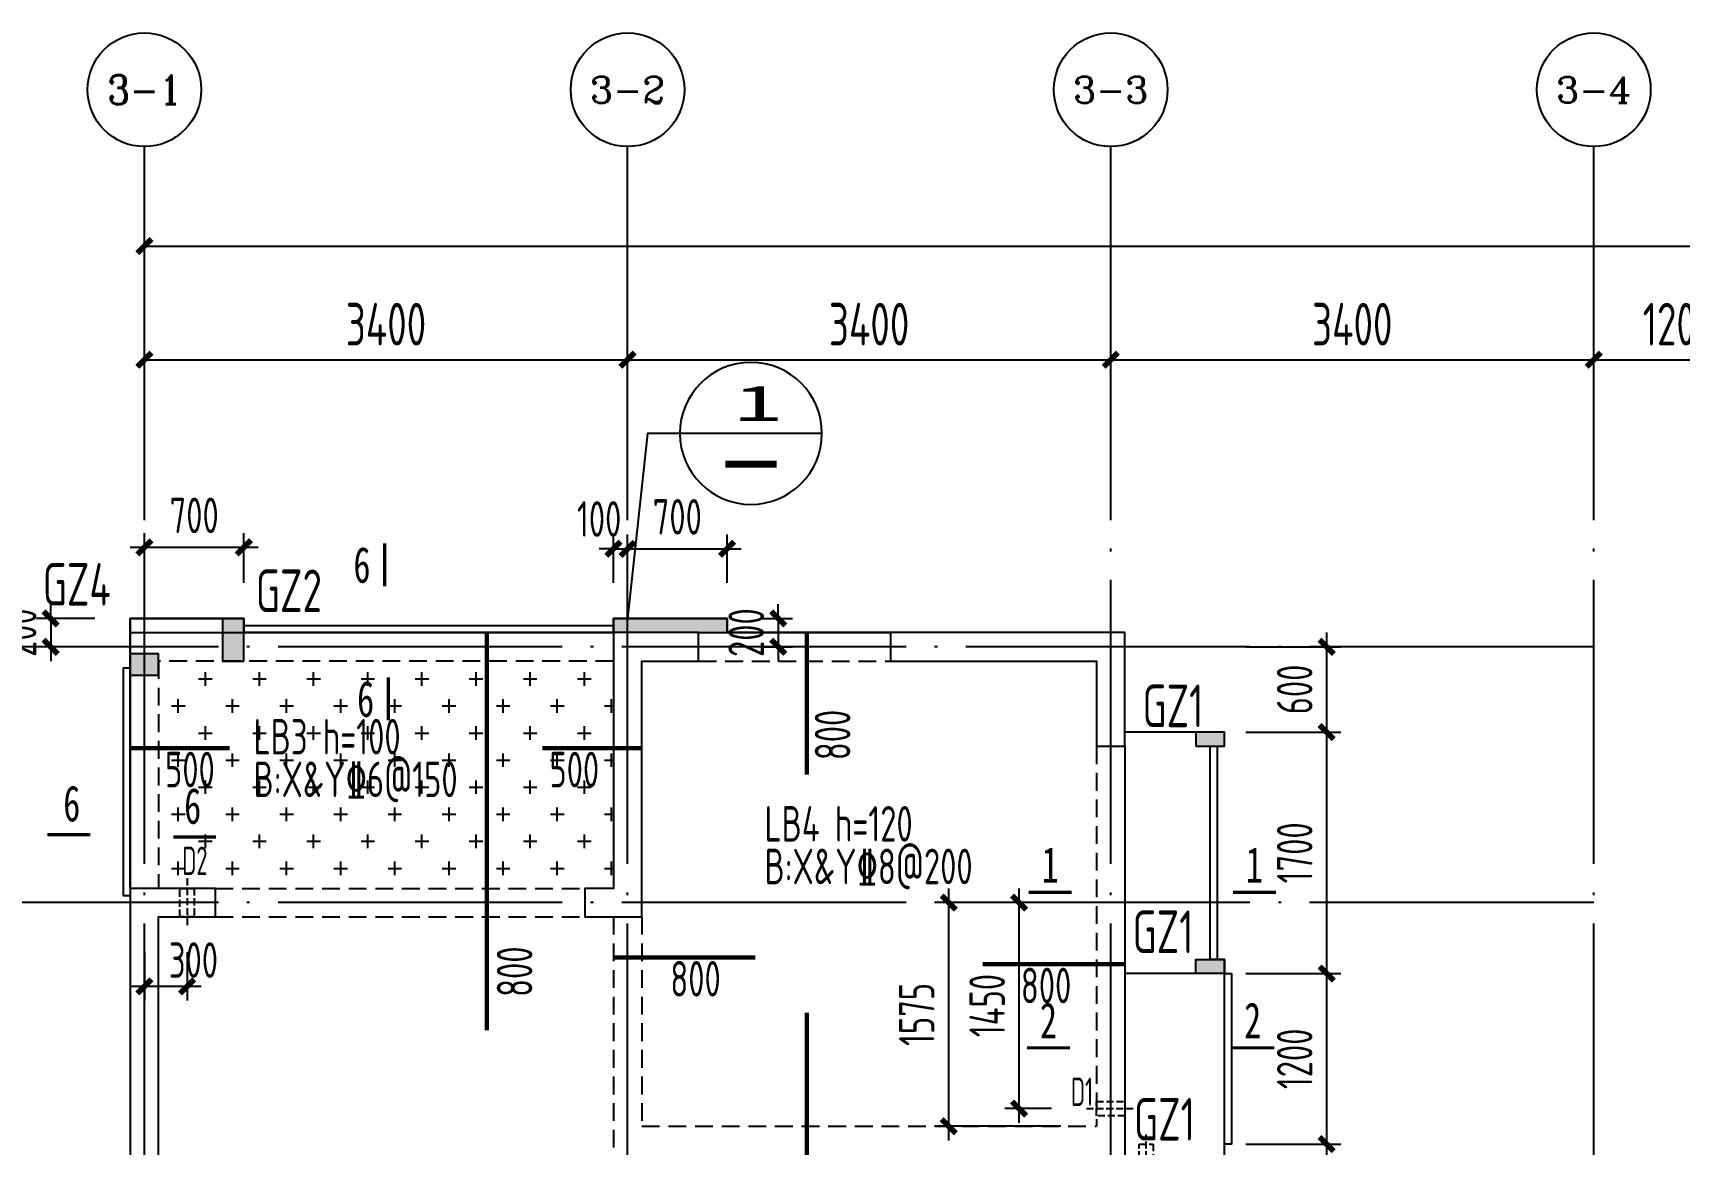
# Model space of a CAD drawing. Extents: x -173820 to 521180, y -715739 to 158231.
# Drawn here: x -6455 to 5130, y 86010 to 93831 of the extents above; entities that cross this region are included whole.
import ezdxf
from ezdxf.enums import TextEntityAlignment as Align

# ---------------------------------------------------------------- set-up
doc = ezdxf.new("R2010")
doc.units = 0
doc.header["$LTSCALE"] = 1000
for name, pattern in [('CONTINOUS', [0]), ('DASH', [0.35, 0.25, -0.1]), ('DOTE', [2.42, 2, -0.2, 0.02, -0.2]), ('HIDDEN2', [0.1875, 0.125, -0.0625])]:
    doc.linetypes.add(name, pattern=pattern)
for name, color, linetype in [('A-外装饰线脚', 7, 'Continuous'), ('A-线脚看线', 9, 'Continuous'), ('A-设备穿墙洞', 161, 'Continuous'), ('AXIS', 1, 'DOTE'), ('AXIS_TEXT', 7, 'Continuous'), ('DIM', 3, 'Continuous'), ('DIM1', 3, 'Continuous'), ('填充', 8, 'Continuous'), ('墙', 6, 'Continuous'), ('挑板', 3, 'Continuous'), ('板筋', 6, 'Continuous'), ('柱', 2, 'Continuous'), ('梁', 4, 'HIDDEN2'), ('模板线', 3, 'Continuous'), ('详图索引', 3, 'Continuous'), ('钢筋_文字', 7, 'Continuous'), ('钢筋长度标注', 7, 'Continuous')]:
    doc.layers.add(name, color=color, linetype=linetype)
doc.styles.add('_TCH_AXIS', font='COMPLEX', dxfattribs={"bigfont": 'GBCBIG'})
doc.styles.add('COMPLEX', font='COMPLEX')
doc.styles.add('TSSD_BOLD', font='tssdeng2.shx', dxfattribs={"width": 0.7, "height": 250, "bigfont": 'CHINA.shx'})
doc.styles.add('TSSD_Dimension', font='tssdeng.shx', dxfattribs={"width": 0.7, "bigfont": 'Hztxt.shx'})
doc.styles.add('zzt', font='tssdeng.shx', dxfattribs={"width": 0.7, "height": 300, "bigfont": 'tssdchn.shx'})
doc.styles.add('钢筋', font='tssdeng.shx', dxfattribs={"width": 0.7, "height": 250, "bigfont": 'tssdchn.shx'})
doc.styles.add('钢筋长度', font='tssdeng.shx', dxfattribs={"width": 0.7, "height": 300, "bigfont": 'tssdchn.shx'})
doc.styles.add('黑体', font='simhei.ttf', dxfattribs={"width": 0.8})
doc.dimstyles.new('DIM_1_100', dxfattribs={"dimtxt": 300, "dimasz": 100, "dimexe": 200, "dimexo": 50, "dimgap": 100, "dimtad": 1, "dimdec": 0, "dimzin": 0, "dimdsep": 46, "dimtxsty": 'zzt', "dimblk": 'ARCHTICK', "dimcen": 0, "dimclrt": 7, "dimadec": 0, "dimazin": 0, "dimtfac": 1, "dimtdec": 0, "dimtix": 1, "dimtmove": 2, "dimatfit": 0, "dimldrblk": 'ARCHTICK', "dimfxl": 0, "dimtolj": 1, "dimarcsym": 0})
doc.dimstyles.new('TSSD_100_100', dxfattribs={"dimtxt": 250, "dimasz": 100, "dimexe": 100, "dimexo": 250, "dimgap": 100, "dimtad": 1, "dimdec": 0, "dimzin": 0, "dimdsep": 46, "dimtxsty": 'TSSD_Dimension', "dimblk": 'ARCHTICK', "dimcen": 0, "dimdle": 100, "dimclrd": 3, "dimclre": 3, "dimclrt": 7, "dimadec": 0, "dimazin": 0, "dimtfac": 1, "dimtdec": 0, "dimtix": 1, "dimtmove": 2, "dimatfit": 3, "dimfxl": 0, "dimtolj": 1, "dimtzin": 0, "dimarcsym": 0})

# ---------------------------------------------------------------- blocks, each defined once
blk = doc.blocks.new('_ArchTick')
at = {"color": 4, "linetype": 'ByBlock', "const_width": 0.4}
blk.add_lwpolyline([(-0.5, -0.5), (0.5, 0.5)], dxfattribs=at)
blk = doc.blocks.new('*D1255')
at = {"layer": 'Defpoints', "color": 0}
for p in [(-10, 87710), (1030, 87710), (1030, 86135)]:
    blk.add_point(p, dxfattribs=at)
at = {"layer": 'DIM', "color": 3, "lineweight": -2}
for p, q in [((780, 87710), (-110, 87710)), ((-10, 86035), (-10, 87810)), ((780, 86135), (-110, 86135))]:
    blk.add_line(p, q, dxfattribs=at)
at = {"layer": 'DIM', "color": 3, "lineweight": -2, "xscale": 100, "yscale": 100, "zscale": 100}
for p, rotation in [((-10, 87710), 90), ((-10, 86135), 270)]:
    blk.add_blockref('_ArchTick', p, dxfattribs=dict(at, rotation=rotation))
at = {"layer": 'DIM', "color": 7, "insert": (-235, 86922.5), "char_height": 250, "attachment_point": 5, "rotation": 90, "style": 'TSSD_Dimension'}
blk.add_mtext('\\A1;1575', dxfattribs=at)
blk = doc.blocks.new('*D1219')
at = {"layer": 'Defpoints', "color": 0}
for p in [(-5670, 90210), (-5670, 89710), (-4970, 89710)]:
    blk.add_point(p, dxfattribs=at)
at = {"layer": 'DIM', "color": 3, "lineweight": -2}
for p, q in [((-5670, 89960), (-5670, 90310)), ((-4970, 89960), (-4970, 90310)), ((-4870, 90210), (-5770, 90210))]:
    blk.add_line(p, q, dxfattribs=at)
at = {"layer": 'DIM', "color": 3, "lineweight": -2, "xscale": 100, "yscale": 100, "zscale": 100, "rotation": 180}
blk.add_blockref('_ArchTick', (-5670, 90210), dxfattribs=at)
at = {"layer": 'DIM', "color": 3, "lineweight": -2, "xscale": 100, "yscale": 100, "zscale": 100}
blk.add_blockref('_ArchTick', (-4970, 90210), dxfattribs=at)
at = {"layer": 'DIM', "color": 7, "insert": (-5320, 90435), "char_height": 250, "attachment_point": 5, "style": 'TSSD_Dimension'}
blk.add_mtext('\\A1;700', dxfattribs=at)
blk = doc.blocks.new('*D1202')
at = {"layer": 'Defpoints', "color": 0}
for p in [(1830, 86010), (2650, 86010), (1830, 84310)]:
    blk.add_point(p, dxfattribs=at)
at = {"layer": 'DIM', "color": 3, "lineweight": -2}
for p, q in [((2650, 84210), (2650, 86110)), ((2080, 86010), (2750, 86010)), ((2080, 84310), (2750, 84310))]:
    blk.add_line(p, q, dxfattribs=at)
at = {"layer": 'DIM', "color": 3, "lineweight": -2, "xscale": 100, "yscale": 100, "zscale": 100}
for p, rotation in [((2650, 86010), 90), ((2650, 84310), 270)]:
    blk.add_blockref('_ArchTick', p, dxfattribs=dict(at, rotation=rotation))
at = {"layer": 'DIM', "color": 7, "insert": (2425, 85160), "char_height": 250, "attachment_point": 5, "rotation": 90, "style": 'TSSD_Dimension'}
blk.add_mtext('\\A1;1700', dxfattribs=at)
blk = doc.blocks.new('*D1201')
at = {"layer": 'Defpoints', "color": 0}
for p in [(1830, 89510), (2650, 89510), (1830, 88910)]:
    blk.add_point(p, dxfattribs=at)
at = {"layer": 'DIM', "color": 3, "lineweight": -2}
for p, q in [((2650, 88810), (2650, 89610)), ((2080, 89510), (2750, 89510)), ((2080, 88910), (2750, 88910))]:
    blk.add_line(p, q, dxfattribs=at)
at = {"layer": 'DIM', "color": 3, "lineweight": -2, "xscale": 100, "yscale": 100, "zscale": 100}
for p, rotation in [((2650, 89510), 90), ((2650, 88910), 270)]:
    blk.add_blockref('_ArchTick', p, dxfattribs=dict(at, rotation=rotation))
at = {"layer": 'DIM', "color": 7, "insert": (2425, 89210), "char_height": 250, "attachment_point": 5, "rotation": 90, "style": 'TSSD_Dimension'}
blk.add_mtext('\\A1;600', dxfattribs=at)
blk = doc.blocks.new('*D1200')
at = {"layer": 'Defpoints', "color": 0}
for p in [(-2270, 90200), (-2370, 89710), (-2270, 89710)]:
    blk.add_point(p, dxfattribs=at)
at = {"layer": 'DIM', "color": 3, "lineweight": -2}
for p, q in [((-2370, 89960), (-2370, 90300)), ((-2270, 89960), (-2270, 90300)), ((-2370, 90200), (-2470, 90200)), ((-2370, 90200), (-2270, 90200)), ((-2270, 90200), (-2170, 90200))]:
    blk.add_line(p, q, dxfattribs=at)
at = {"layer": 'DIM', "color": 3, "lineweight": -2, "xscale": 100, "yscale": 100, "zscale": 100}
blk.add_blockref('_ArchTick', (-2370, 90200), dxfattribs=at)
at = {"layer": 'DIM', "color": 3, "lineweight": -2, "xscale": 100, "yscale": 100, "zscale": 100, "rotation": 180}
blk.add_blockref('_ArchTick', (-2270, 90200), dxfattribs=at)
at = {"layer": 'DIM', "color": 7, "insert": (-2470, 90410), "char_height": 250, "attachment_point": 5, "style": 'TSSD_Dimension'}
blk.add_mtext('\\A1;100', dxfattribs=at)
blk = doc.blocks.new('*D1199')
at = {"layer": 'Defpoints', "color": 0}
for p in [(-1570, 90200), (-2270, 89710), (-1570, 89710)]:
    blk.add_point(p, dxfattribs=at)
at = {"layer": 'DIM', "color": 3, "lineweight": -2}
for p, q in [((-2270, 89960), (-2270, 90300)), ((-1570, 89960), (-1570, 90300)), ((-2370, 90200), (-1470, 90200))]:
    blk.add_line(p, q, dxfattribs=at)
at = {"layer": 'DIM', "color": 3, "lineweight": -2, "xscale": 100, "yscale": 100, "zscale": 100, "rotation": 180}
blk.add_blockref('_ArchTick', (-2270, 90200), dxfattribs=at)
at = {"layer": 'DIM', "color": 3, "lineweight": -2, "xscale": 100, "yscale": 100, "zscale": 100}
blk.add_blockref('_ArchTick', (-1570, 90200), dxfattribs=at)
at = {"layer": 'DIM', "color": 7, "insert": (-1920, 90425), "char_height": 250, "attachment_point": 5, "style": 'TSSD_Dimension'}
blk.add_mtext('\\A1;700', dxfattribs=at)
blk = doc.blocks.new('*D1198')
at = {"layer": 'Defpoints', "color": 0}
for p in [(-1570, 89710), (-1570, 89510), (-1210, 89510)]:
    blk.add_point(p, dxfattribs=at)
at = {"layer": 'DIM', "color": 3, "lineweight": -2}
for p, q in [((-1210, 89710), (-1210, 89810)), ((-1320, 89710), (-1110, 89710)), ((-1210, 89710), (-1210, 89510)), ((-1320, 89510), (-1110, 89510)), ((-1210, 89510), (-1210, 89410))]:
    blk.add_line(p, q, dxfattribs=at)
at = {"layer": 'DIM', "color": 3, "lineweight": -2, "xscale": 100, "yscale": 100, "zscale": 100}
for p, rotation in [((-1210, 89710), 270), ((-1210, 89510), 90)]:
    blk.add_blockref('_ArchTick', p, dxfattribs=dict(at, rotation=rotation))
at = {"layer": 'DIM', "color": 7, "insert": (-1435, 89610), "char_height": 250, "attachment_point": 5, "rotation": 90, "style": 'TSSD_Dimension'}
blk.add_mtext('\\A1;200', dxfattribs=at)
blk = doc.blocks.new('*D1197')
at = {"layer": 'Defpoints', "color": 0}
for p in [(-5770, 89710), (-6330, 89510), (-5770, 89510)]:
    blk.add_point(p, dxfattribs=at)
at = {"layer": 'DIM', "color": 3, "lineweight": -2}
for p, q in [((-6330, 89710), (-6330, 89810)), ((-6020, 89710), (-6430, 89710)), ((-6330, 89710), (-6330, 89510)), ((-6020, 89510), (-6430, 89510)), ((-6330, 89510), (-6330, 89410))]:
    blk.add_line(p, q, dxfattribs=at)
at = {"layer": 'DIM', "color": 3, "lineweight": -2, "xscale": 100, "yscale": 100, "zscale": 100}
for p, rotation in [((-6330, 89710), 270), ((-6330, 89510), 90)]:
    blk.add_blockref('_ArchTick', p, dxfattribs=dict(at, rotation=rotation))
at = {"layer": 'DIM', "color": 7, "insert": (-6555, 89610), "char_height": 250, "attachment_point": 5, "rotation": 90, "style": 'TSSD_Dimension'}
blk.add_mtext('\\A1;200', dxfattribs=at)
blk = doc.blocks.new('$144147')
at = {"layer": '模板线', "color": 4, "const_width": 22.7}
for points in [[(223, 1246), (223, 944)], [(248, 302), (248, 0)]]:
    blk.add_lwpolyline(points, dxfattribs=at)
at = {"layer": '模板线', "color": 0, "style": '黑体', "width": 0.7}
for p in [(63, 1095), (89, 151)]:
    blk.add_text('6', height=252, dxfattribs=at).set_placement(p, align=Align.MIDDLE_CENTER)
blk = doc.blocks.new('$1687588')
at = {"layer": '模板线', "color": 4, "const_width": 22.7}
for points in [[(0, 17), (302, 17)], [(886, 0), (1188, 0)]]:
    blk.add_lwpolyline(points, dxfattribs=at)
at = {"layer": '模板线', "color": 0, "style": '黑体', "width": 0.7}
for p in [(172, 237), (1023, 220)]:
    blk.add_text('6', height=252, dxfattribs=at).set_placement(p, align=Align.MIDDLE_CENTER)
blk = doc.blocks.new('$1605056')
at = {"layer": '模板线', "color": 4, "const_width": 22.7}
for points in [[(0, 0), (302, 0)], [(1438, 0), (1740, 0)]]:
    blk.add_lwpolyline(points, dxfattribs=at)
at = {"layer": '模板线', "color": 0, "style": '黑体', "width": 0.7}
for p in [(151, 193), (1588, 193)]:
    blk.add_text('1', height=252, dxfattribs=at).set_placement(p, align=Align.MIDDLE_CENTER)
blk = doc.blocks.new('$1324012')
at = {"layer": '模板线', "color": 4, "const_width": 22.7}
for points in [[(0, 0), (302, 0)], [(1438, 0), (1740, 0)]]:
    blk.add_lwpolyline(points, dxfattribs=at)
at = {"layer": '模板线', "color": 0, "style": '黑体', "width": 0.7}
for p in [(151, 193), (1588, 193)]:
    blk.add_text('2', height=252, dxfattribs=at).set_placement(p, align=Align.MIDDLE_CENTER)
blk = doc.blocks.new('*D1024')
at = {"layer": 'Defpoints', "color": 0}
for p in [(1830, 88910), (2650, 88910), (1830, 87210)]:
    blk.add_point(p, dxfattribs=at)
at = {"layer": 'DIM', "color": 3, "lineweight": -2}
for p, q in [((2650, 87110), (2650, 89010)), ((2080, 88910), (2750, 88910)), ((2080, 87210), (2750, 87210))]:
    blk.add_line(p, q, dxfattribs=at)
at = {"layer": 'DIM', "color": 3, "lineweight": -2, "xscale": 100, "yscale": 100, "zscale": 100}
for p, rotation in [((2650, 88910), 90), ((2650, 87210), 270)]:
    blk.add_blockref('_ArchTick', p, dxfattribs=dict(at, rotation=rotation))
at = {"layer": 'DIM', "color": 7, "insert": (2425, 88060), "char_height": 250, "attachment_point": 5, "rotation": 90, "style": 'TSSD_Dimension'}
blk.add_mtext('\\A1;1700', dxfattribs=at)
blk = doc.blocks.new('*D1023')
at = {"layer": 'Defpoints', "color": 0}
for p in [(1830, 87210), (2650, 87210), (1830, 86010)]:
    blk.add_point(p, dxfattribs=at)
at = {"layer": 'DIM', "color": 3, "lineweight": -2}
for p, q in [((2650, 85910), (2650, 87310)), ((2080, 87210), (2750, 87210)), ((2080, 86010), (2750, 86010))]:
    blk.add_line(p, q, dxfattribs=at)
at = {"layer": 'DIM', "color": 3, "lineweight": -2, "xscale": 100, "yscale": 100, "zscale": 100}
for p, rotation in [((2650, 87210), 90), ((2650, 86010), 270)]:
    blk.add_blockref('_ArchTick', p, dxfattribs=dict(at, rotation=rotation))
at = {"layer": 'DIM', "color": 7, "insert": (2425, 86610), "char_height": 250, "attachment_point": 5, "rotation": 90, "style": 'TSSD_Dimension'}
blk.add_mtext('\\A1;1200', dxfattribs=at)
blk = doc.blocks.new('详图索引1')
at = {"color": 3, "const_width": 50}
blk.add_lwpolyline([(319, -216), (681, -216)], dxfattribs=at)
at = {"layer": '详图索引', "color": 3}
blk.add_line((0, 0), (1000, 0), dxfattribs=at)
blk.add_circle((500, 0), 500, dxfattribs=at)
at = {"layer": '详图索引', "color": 3, "style": '黑体', "width": 2}
blk.add_attdef('1', text='', height=250, dxfattribs=at).set_placement((468, 213), align=Align.MIDDLE_CENTER)
blk = doc.blocks.new('*D411')
at = {"layer": 'Defpoints', "color": 0}
for p in [(3400, 22821), (0, 21871), (3400, 21871)]:
    blk.add_point(p, dxfattribs=at)
at = {"layer": 'DIM1', "color": 0, "lineweight": -2}
for p, q in [((0, 21921), (0, 23021)), ((3400, 21921), (3400, 23021)), ((0, 22821), (3400, 22821))]:
    blk.add_line(p, q, dxfattribs=at)
at = {"layer": 'DIM1', "color": 0, "lineweight": -2, "xscale": 100, "yscale": 100, "zscale": 100, "rotation": 180}
blk.add_blockref('_ArchTick', (0, 22821), dxfattribs=at)
at = {"layer": 'DIM1', "color": 0, "lineweight": -2, "xscale": 100, "yscale": 100, "zscale": 100}
blk.add_blockref('_ArchTick', (3400, 22821), dxfattribs=at)
at = {"layer": 'DIM1', "color": 7, "insert": (1700, 23071), "char_height": 300, "attachment_point": 5, "style": 'zzt'}
blk.add_mtext('\\A1;3400', dxfattribs=at)
blk = doc.blocks.new('*D412')
at = {"layer": 'Defpoints', "color": 0}
for p in [(6800, 22821), (3400, 21871), (6800, 21871)]:
    blk.add_point(p, dxfattribs=at)
at = {"layer": 'DIM1', "color": 0, "lineweight": -2}
for p, q in [((3400, 21921), (3400, 23021)), ((6800, 21921), (6800, 23021)), ((3400, 22821), (6800, 22821))]:
    blk.add_line(p, q, dxfattribs=at)
at = {"layer": 'DIM1', "color": 0, "lineweight": -2, "xscale": 100, "yscale": 100, "zscale": 100, "rotation": 180}
blk.add_blockref('_ArchTick', (3400, 22821), dxfattribs=at)
at = {"layer": 'DIM1', "color": 0, "lineweight": -2, "xscale": 100, "yscale": 100, "zscale": 100}
blk.add_blockref('_ArchTick', (6800, 22821), dxfattribs=at)
at = {"layer": 'DIM1', "color": 7, "insert": (5100, 23071), "char_height": 300, "attachment_point": 5, "style": 'zzt'}
blk.add_mtext('\\A1;3400', dxfattribs=at)
blk = doc.blocks.new('*D413')
at = {"layer": 'Defpoints', "color": 0}
for p in [(10200, 22821), (6800, 21871), (10200, 21871)]:
    blk.add_point(p, dxfattribs=at)
at = {"layer": 'DIM1', "color": 0, "lineweight": -2}
for p, q in [((6800, 21921), (6800, 23021)), ((10200, 21921), (10200, 23021)), ((6800, 22821), (10200, 22821))]:
    blk.add_line(p, q, dxfattribs=at)
at = {"layer": 'DIM1', "color": 0, "lineweight": -2, "xscale": 100, "yscale": 100, "zscale": 100, "rotation": 180}
blk.add_blockref('_ArchTick', (6800, 22821), dxfattribs=at)
at = {"layer": 'DIM1', "color": 0, "lineweight": -2, "xscale": 100, "yscale": 100, "zscale": 100}
blk.add_blockref('_ArchTick', (10200, 22821), dxfattribs=at)
at = {"layer": 'DIM1', "color": 7, "insert": (8500, 23071), "char_height": 300, "attachment_point": 5, "style": 'zzt'}
blk.add_mtext('\\A1;3400', dxfattribs=at)
blk = doc.blocks.new('*D414')
at = {"layer": 'Defpoints', "color": 0}
for p in [(11400, 22821), (10200, 21871), (11400, 21871)]:
    blk.add_point(p, dxfattribs=at)
at = {"layer": 'DIM1', "color": 0, "lineweight": -2}
for p, q in [((10200, 21921), (10200, 23021)), ((11400, 21921), (11400, 23021)), ((10200, 22821), (11400, 22821))]:
    blk.add_line(p, q, dxfattribs=at)
at = {"layer": 'DIM1', "color": 0, "lineweight": -2, "xscale": 100, "yscale": 100, "zscale": 100, "rotation": 180}
blk.add_blockref('_ArchTick', (10200, 22821), dxfattribs=at)
at = {"layer": 'DIM1', "color": 0, "lineweight": -2, "xscale": 100, "yscale": 100, "zscale": 100}
blk.add_blockref('_ArchTick', (11400, 22821), dxfattribs=at)
at = {"layer": 'DIM1', "color": 7, "insert": (10800, 23071), "char_height": 300, "attachment_point": 5, "style": 'zzt'}
blk.add_mtext('\\A1;1200', dxfattribs=at)
blk = doc.blocks.new('*D429')
at = {"layer": 'Defpoints', "color": 0}
for p in [(48000, 23621), (0, 21871), (48000, 21871)]:
    blk.add_point(p, dxfattribs=at)
at = {"layer": 'DIM1', "color": 0, "lineweight": -2}
for p, q in [((0, 21921), (0, 23821)), ((48000, 21921), (48000, 23821)), ((0, 23621), (48000, 23621))]:
    blk.add_line(p, q, dxfattribs=at)
at = {"layer": 'DIM1', "color": 0, "lineweight": -2, "xscale": 100, "yscale": 100, "zscale": 100, "rotation": 180}
blk.add_blockref('_ArchTick', (0, 23621), dxfattribs=at)
at = {"layer": 'DIM1', "color": 0, "lineweight": -2, "xscale": 100, "yscale": 100, "zscale": 100}
blk.add_blockref('_ArchTick', (48000, 23621), dxfattribs=at)
at = {"layer": 'DIM1', "color": 7, "insert": (24000, 23871), "char_height": 300, "attachment_point": 5, "style": 'zzt'}
blk.add_mtext('\\A1;48000', dxfattribs=at)
blk = doc.blocks.new('_AXISO')
at = {"color": 3}
blk.add_circle((0, 0), 0.5, dxfattribs=at)
at = {"layer": 'AXIS_TEXT', "color": 3, "style": 'COMPLEX', "width": 1.041667}
blk.add_attdef('A', text='', height=0.56, dxfattribs=at).set_placement((-0.25, -0.28), (0.25, -0.28), align=Align.FIT)
blk = doc.blocks.new('$1466424')
at = {"layer": '板筋', "const_width": 30}
for points in [[(2509, 19804), (2509, 22604)], [(4762, 21604), (4762, 22604)], [(0, 21790), (700, 21790)], [(2900, 21790), (3600, 21790)], [(3400, 20317), (4400, 20317)], [(6000, 20270), (7000, 20270)], [(4762, 18179), (4762, 19929)]]:
    blk.add_lwpolyline(points, dxfattribs=at)
at = {"layer": '钢筋_文字', "color": 7, "linetype": 'Continuous', "width": 0.7}
for s, style, p in [('LB3 h=100', 'TSSD_BOLD', (868, 21746, 0)), ('B:X&Y%%1326@150', '钢筋', (868, 21446, 0)), ('LB4 h=120', 'TSSD_BOLD', (4464, 21133, 0)), ('B:X&Y%%1328@200', '钢筋', (4464, 20833, 0))]:
    blk.add_text(s, height=250, dxfattribs=dict(at, style=style)).set_placement(p)
at = {"layer": '钢筋长度标注', "style": '钢筋长度', "width": 0.7}
for p in [(5068, 21706), (2830, 20040)]:
    blk.add_text('800', height=250, rotation=90, dxfattribs=at).set_placement(p)
for s, p in [('500', (245, 21515)), ('500', (2950, 21515)), ('800', (3801, 20042)), ('800', (6268, 19995))]:
    blk.add_text(s, height=250, dxfattribs=at).set_placement(p)
blk = doc.blocks.new('$133032')
at = {"layer": '挑板'}
for points in [[(7700, 19000), (7700, 20400), (7600, 20400), (7600, 21900), (7700, 21900), (7700, 22000), (7000, 22000), (7000, 22700), (4200, 22700), (4200, 22800), (3400, 22800), (3400, 22700), (800, 22700), (800, 22800), (0, 22800), (0, 1700)], [(7700, 20300), (7000, 20300)]]:
    blk.add_lwpolyline(points, dxfattribs=at)
blk = doc.blocks.new('$1839168')
at = {"layer": '柱'}
blk.add_hatch(color=8, dxfattribs=at).paths.add_polyline_path([(0, 200), (0, 0), (100, 0), (100, 200)])
at = {"layer": '柱', "color": 3, "elevation": 0}
blk.add_lwpolyline([(0, 200), (0, 0), (100, 0), (100, 200)], close=True, dxfattribs=at)
blk = doc.blocks.new('$1691164')
at = {"layer": '柱'}
blk.add_hatch(color=8, dxfattribs=at).paths.add_polyline_path([(0, 0), (100, 0), (100, 200), (0, 200)])
at = {"layer": '柱', "color": 3, "elevation": 0}
blk.add_lwpolyline([(100, 200), (0, 200), (0, 0), (100, 0), (100, 0), (100, 0)], close=True, dxfattribs=at)
blk = doc.blocks.new('$1981617')
at = {"layer": '柱'}
blk.add_hatch(color=8, dxfattribs=at).paths.add_polyline_path([(150, 0), (150, 300), (0, 300), (0, 0)])
at = {"layer": '柱', "color": 3, "elevation": 0}
blk.add_lwpolyline([(150, 0), (150, 300), (0, 300), (0, 0)], close=True, dxfattribs=at)
blk = doc.blocks.new('$1617331')
at = {"layer": '柱'}
blk.add_hatch(color=8, dxfattribs=at).paths.add_polyline_path([(200, 150), (0, 150), (0, 0), (200, 0)])
at = {"layer": '柱', "color": 3, "elevation": 0}
blk.add_lwpolyline([(200, 150), (0, 150), (0, 0), (200, 0)], close=True, dxfattribs=at)
blk = doc.blocks.new('$1222607')
at = {"layer": '柱'}
blk.add_blockref('$1981617', (650, 22500, 0), dxfattribs=at)
for name, p, rotation in [('$1617331', (200, 22550, 0), 180), ('$1839168', (7700, 21900, 0), 90)]:
    blk.add_blockref(name, p, dxfattribs=dict(at, rotation=rotation))
at = {"layer": '柱', "xscale": -1, "rotation": 90}
blk.add_blockref('$1691164', (7700, 20400, 0), dxfattribs=at)
blk = doc.blocks.new('$1413619')
at = {"layer": 'A-线脚看线', "color": 5, "elevation": 0}
for points in [[(850, 22700), (3450, 22700)], [(50, 22400), (0, 22400), (0, 20800), (50, 20800)], [(7700, 21850), (7700, 20350)], [(7750, 20250), (7800, 20250), (7800, 19050), (7750, 19050)]]:
    blk.add_lwpolyline(points, dxfattribs=at)
blk = doc.blocks.new('$145458')
at = {"layer": 'A-设备穿墙洞', "linetype": 'DASH', "ltscale": 0.2, "elevation": 0}
for points in [[(581, 6325), (481, 6325), (481, 6525), (581, 6525)], [(5131, 200), (5131, 50), (5331, 50), (5331, 200)]]:
    blk.add_lwpolyline(points, close=True, dxfattribs=at)
for points in [[(531, 6596), (531, 6258)], [(5035, 125), (5436, 125)]]:
    blk.add_lwpolyline(points, dxfattribs=at)
at = {"layer": 'A-设备穿墙洞', "linetype": 'DASH', "ltscale": 0.2}
for points in [[(7131, 5025), (7131, 4925), (6931, 4925), (6931, 5025)], [(7231, 4725), (7331, 4725), (7331, 4625), (7231, 4625)], [(331, 175), (331, 75), (131, 75), (131, 175)]]:
    blk.add_lwpolyline(points, close=True, dxfattribs=at)
for points in [[(6860, 4975), (7198, 4975)], [(7281, 4554), (7281, 4792)], [(68, 125), (413, 125)]]:
    blk.add_lwpolyline(points, dxfattribs=at)
at = {"layer": 'A-设备穿墙洞', "color": 7, "linetype": 'DASH', "ltscale": 0.2, "style": 'zzt', "width": 0.6}
for s, p in [('D2', (498, 6619)), ('D1', (6752, 4993)), ('D1', (7152, 4413)), ('P', (0, 132)), ('PF', (5366, 123))]:
    blk.add_text(s, height=200, dxfattribs=at).set_placement(p)
blk = doc.blocks.new('*D11651')
at = {"layer": 'Defpoints', "color": 0}
for p in [(7156, 19548), (7633, 19548, 0), (7633, 18098)]:
    blk.add_point(p, dxfattribs=at)
at = {"layer": 'DIM1', "color": 3, "lineweight": -2}
for p, q in [((7156, 17998), (7156, 19648)), ((7383, 19548), (7056, 19548)), ((7383, 18098), (7056, 18098))]:
    blk.add_line(p, q, dxfattribs=at)
at = {"layer": 'DIM1', "color": 3, "lineweight": -2, "xscale": 100, "yscale": 100, "zscale": 100}
for p, rotation in [((7156, 19548), 90), ((7156, 18098), 270)]:
    blk.add_blockref('_ArchTick', p, dxfattribs=dict(at, rotation=rotation))
at = {"layer": 'DIM1', "color": 7, "insert": (6931, 18823), "char_height": 250, "attachment_point": 5, "rotation": 90, "style": 'TSSD_Dimension'}
blk.add_mtext('\\A1;1450', dxfattribs=at)
blk = doc.blocks.new('*D11691')
at = {"layer": 'Defpoints', "color": 0}
for p in [(1000, 19448), (1300, 19448, 0), (1000, 18958)]:
    blk.add_point(p, dxfattribs=at)
at = {"layer": 'DIM1', "color": 3, "lineweight": -2}
for p, q in [((1000, 19198), (1000, 18858)), ((1300, 19198), (1300, 18858)), ((1400, 18958), (900, 18958))]:
    blk.add_line(p, q, dxfattribs=at)
at = {"layer": 'DIM1', "color": 3, "lineweight": -2, "xscale": 100, "yscale": 100, "zscale": 100, "rotation": 180}
blk.add_blockref('_ArchTick', (1000, 18958), dxfattribs=at)
at = {"layer": 'DIM1', "color": 3, "lineweight": -2, "xscale": 100, "yscale": 100, "zscale": 100}
blk.add_blockref('_ArchTick', (1300, 18958), dxfattribs=at)
at = {"layer": 'DIM1', "color": 7, "insert": (1345, 19143), "char_height": 250, "attachment_point": 5, "style": 'TSSD_Dimension'}
blk.add_mtext('\\A1;300', dxfattribs=at)
blk = doc.blocks.new('$1783196')
at = {"layer": 'AXIS'}
for p, q in [((5234.9, 3480), (5234.9, 27859.5)), ((8634.9, 3480), (8634.9, 27859.5)), ((12034.9, 3480), (12034.9, 27859.5)), ((15434.9, 3480), (15434.9, 27859.5)), ((15434.9, 26788.3), (4360, 26788.3)), ((15434.9, 24988.3), (4360, 24988.3))]:
    blk.add_line(p, q, dxfattribs=at)
at = {"layer": 'DIM1'}
for p, q in [((5234.9, 27859.5), (5234.9, 30309.5)), ((8634.9, 27859.5), (8634.9, 30309.5)), ((12034.9, 27859.5), (12034.9, 30309.5)), ((15434.9, 27859.5), (15434.9, 30309.5))]:
    blk.add_line(p, q, dxfattribs=at)
ref = blk.add_blockref('_AXISO', (5234.9, 30709.5), dxfattribs=dict(at, xscale=800, yscale=800, zscale=800))
ref.add_attrib('A', '3-1', dxfattribs={"layer": 'AXIS_TEXT', "height": 202.97, "style": '_TCH_AXIS'}).set_placement((4973.9, 30608), (5495.8, 30608), align=Align.FIT)
ref = blk.add_blockref('_AXISO', (8634.9, 30709.5), dxfattribs=dict(at, xscale=800, yscale=800, zscale=800))
ref.add_attrib('A', '3-2', dxfattribs={"layer": 'AXIS_TEXT', "height": 187.78, "style": '_TCH_AXIS'}).set_placement((8371.1, 30615.6), (8898.6, 30615.6), align=Align.FIT)
ref = blk.add_blockref('_AXISO', (12034.9, 30709.5), dxfattribs=dict(at, xscale=800, yscale=800, zscale=800))
ref.add_attrib('A', '3-3', dxfattribs={"layer": 'AXIS_TEXT', "height": 187.78, "style": '_TCH_AXIS'}).set_placement((11771.1, 30615.6), (12298.6, 30615.6), align=Align.FIT)
ref = blk.add_blockref('_AXISO', (15434.9, 30709.5), dxfattribs=dict(at, xscale=800, yscale=800, zscale=800))
ref.add_attrib('A', '3-4', dxfattribs={"layer": 'AXIS_TEXT', "height": 182.29, "style": '_TCH_AXIS'}).set_placement((15170.1, 30618.4), (15699.6, 30618.4), align=Align.FIT)
for p1, p2, distance, picture, middle in [((5234.9, 27859.5), (53234.9, 27859.5), 1750, '*D429', (29234.9, 29859.5)), ((5234.9, 27859.5), (8634.9, 27859.5), 950, '*D411', (6934.9, 29059.5)), ((8634.9, 27859.5), (12034.9, 27859.5), 950, '*D412', (10334.9, 29059.5)), ((12034.9, 27859.5), (15434.9, 27859.5), 950, '*D413', (13734.9, 29059.5)), ((15434.9, 27859.5), (16634.9, 27859.5), 950, '*D414', (16034.9, 29059.5))]:
    dim = blk.add_aligned_dim(p1=p1, p2=p2, distance=distance, dimstyle='DIM_1_100', dxfattribs=at)
    dim.commit()
    dim.dimension.update_dxf_attribs({"geometry": picture, "text_midpoint": middle, "insert": (5234.9, 5988.3)})
blk = doc.blocks.new('$1186913')
at = {"layer": 'A-设备穿墙洞'}
blk.add_blockref('$145458', (768.9, 13122.9), dxfattribs=at)
at = {"layer": 'DIM1'}
dim = blk.add_linear_dim(base=(7156, 19547.9), p1=(7632.7, 18097.9), p2=(7632.7, 19547.9, 0), angle=90, dimstyle='TSSD_100_100', dxfattribs=at)
dim.commit()
dim.dimension.update_dxf_attribs({"geometry": '*D11651', "text_midpoint": (6931, 18822.9)})
dim = blk.add_linear_dim(base=(1000.2, 18958, 0), p1=(1300.2, 19447.9, 0), p2=(1000.2, 19447.9, 0), dimstyle='TSSD_100_100', dxfattribs=at)
dim.commit()
dim.dimension.update_dxf_attribs({"geometry": '*D11691', "text_midpoint": (1344.8, 19142.8, 0), "dimtype": 128})

msp = doc.modelspace()

# ---------------------------------------------------------------- hatches: boundary and pattern name
at = {"layer": '填充'}
msp.add_hatch(color=256, dxfattribs=at).paths.add_polyline_path([(-2370, 89710), (-2370, 89610), (-1770, 89610), (-1570, 89610), (-1570, 89710)])
at = {"layer": '填充', "linetype": 'Continuous'}
h = msp.add_hatch(dxfattribs=at)
h.set_pattern_fill('CROSS', color=256, scale=30, style=0)
h.set_pattern_definition([(0, (-5670, 68710), (190.5, 190.5), [95.25, -285.75]), (90, (-5622.38, 68662.38), (-190.5, 190.5), [95.25, -285.75])])
h.paths.add_polyline_path([(-5570, 89410), (-5570, 87810), (-5170, 87810), (-2570, 87810), (-2370, 87810), (-2370, 89410)])

# ---------------------------------------------------------------- linework, layer by layer
at = {"layer": 'A-外装饰线脚', "color": 23}
for points in [[(-5770, 89610), (-5770, 89710), (-4970, 89710), (-4970, 89610)], [(-2370, 89610), (-2370, 89710), (-1570, 89710), (-1570, 89610)]]:
    msp.add_lwpolyline(points, dxfattribs=at)
at = {"layer": '墙'}
for points in [[(-1770, 89410), (-1770, 89610), (-2370, 89610), (-2370, 87810), (-2570, 87810), (-2570, 87610), (-2170, 87610), (-2170, 89410)], [(1230, 88810), (1230, 89610), (-420, 89610), (-420, 89410), (1030, 89410), (1030, 88810)], [(-5170, 87810), (-5770, 87810), (-5770, 85160), (-5570, 85160), (-5570, 87610), (-5170, 87610)]]:
    msp.add_lwpolyline(points, close=True, dxfattribs=at)
msp.add_lwpolyline([(-2370, 87610), (-2370, 87610)], dxfattribs=at)
at = {"layer": '梁', "linetype": 'Continuous'}
for p, q in [((-5770, 87810), (-5770, 89610)), ((-5770, 89610), (-2370, 89610)), ((-1770, 89610), (-420, 89610)), ((1230, 88810), (1230, 83910))]:
    msp.add_line(p, q, dxfattribs=at)
at = {"layer": '梁'}
for p, q in [((-2370, 89410), (-5570, 89410)), ((-5570, 89410), (-5570, 87810)), ((-1770, 89410), (-420, 89410)), ((1030, 88810), (1030, 86135)), ((-5170, 87810), (-2570, 87810)), ((-5170, 87610), (-2570, 87610)), ((-2370, 87610), (-2370, 81610)), ((-2170, 87610), (-2170, 86135)), ((-2170, 86135), (1030, 86135))]:
    msp.add_line(p, q, dxfattribs=at)
at = {"layer": '模板线'}
msp.add_lwpolyline([(-1901.9, 91012.3), (-2130.7, 91012.3), (-2270, 89710)], dxfattribs=at)

# ---------------------------------------------------------------- block references
at = {"layer": 'A-设备穿墙洞'}
msp.add_blockref('$1186913', (-6670.2, 68162.1, 0), dxfattribs=at)
at = {"layer": '填充', "linetype": 'Continuous'}
msp.add_blockref('$1783196', (-10904.9, 62721.7), dxfattribs=at)
at = {"layer": '挑板'}
for name, p in [('$133032', (-5770, 66910)), ('$1413619', (-5820, 66960, 0))]:
    msp.add_blockref(name, p, dxfattribs=at)
at = {"layer": '柱'}
msp.add_blockref('$1222607', (-5770, 66910), dxfattribs=at)
at = {"layer": '模板线'}
ref = msp.add_blockref('详图索引1', (-901.9, 91012.3), dxfattribs=dict(at, xscale=-1))
ref.add_attrib('1', '1', dxfattribs={"layer": '详图索引', "color": 3, "height": 250, "style": '黑体', "width": 2}).set_placement((-1350.3, 91225.1), align=Align.MIDDLE_CENTER)
for name, p in [('$144147', (-4202.4, 88992.3)), ('$1687588', (-6353.6, 88170.8)), ('$1605056', (553, 87781.9)), ('$1324012', (540.9, 86687.3))]:
    msp.add_blockref(name, p, dxfattribs=at)
at = {"layer": '钢筋长度标注'}
msp.add_blockref('$1466424', (-5770, 67006.3), dxfattribs=at)

# ---------------------------------------------------------------- texts
at = {"layer": '模板线', "color": 7, "linetype": 'CONTINOUS', "style": 'zzt', "width": 0.7}
for s, p in [('GZ4', (-6385.6, 89800)), ('GZ2', (-4886.1, 89754.5)), ('GZ1', (1353.9, 88944.5)), ('GZ1', (1283.9, 87354.5)), ('GZ1', (1293.9, 86034.5))]:
    msp.add_text(s, height=300, dxfattribs=at).set_placement(p)

# ---------------------------------------------------------------- dimensions: what is measured, and where the dimension line sits
at = {"layer": 'DIM'}
for base, p1, p2, picture, middle in [((-5670, 90210), (-4970, 89710), (-5670, 89710), '*D1219', (-5320, 90435)), ((-1570, 90200), (-2270, 89710), (-1570, 89710), '*D1199', (-1920, 90425))]:
    dim = msp.add_linear_dim(base=base, p1=p1, p2=p2, dimstyle='TSSD_100_100', dxfattribs=at)
    dim.commit()
    dim.dimension.update_dxf_attribs({"geometry": picture, "text_midpoint": middle})
dim = msp.add_linear_dim(base=(-2270, 90200), p1=(-2370, 89710), p2=(-2270, 89710), dimstyle='TSSD_100_100', dxfattribs=at)
dim.commit()
dim.dimension.update_dxf_attribs({"geometry": '*D1200', "text_midpoint": (-2470, 90410), "dimtype": 160})
for base, p1, p2, picture, middle in [((-6330, 89510), (-5770, 89710), (-5770, 89510), '*D1197', (-6555, 89610)), ((-1210, 89510), (-1570, 89710), (-1570, 89510), '*D1198', (-1435, 89610)), ((2650, 89510), (1830, 88910), (1830, 89510), '*D1201', (2425, 89210)), ((2650, 88910), (1830, 87210), (1830, 88910), '*D1024', (2425, 88060)), ((-10, 87710), (1030, 86135), (1030, 87710), '*D1255', (-235, 86922.5)), ((2650, 87210), (1830, 86010), (1830, 87210), '*D1023', (2425, 86610)), ((2650, 86010), (1830, 84310), (1830, 86010), '*D1202', (2425, 85160))]:
    dim = msp.add_linear_dim(base=base, p1=p1, p2=p2, angle=90, dimstyle='TSSD_100_100', dxfattribs=at)
    dim.commit()
    dim.dimension.update_dxf_attribs({"geometry": picture, "text_midpoint": middle})

doc.saveas('drawing.dxf')
